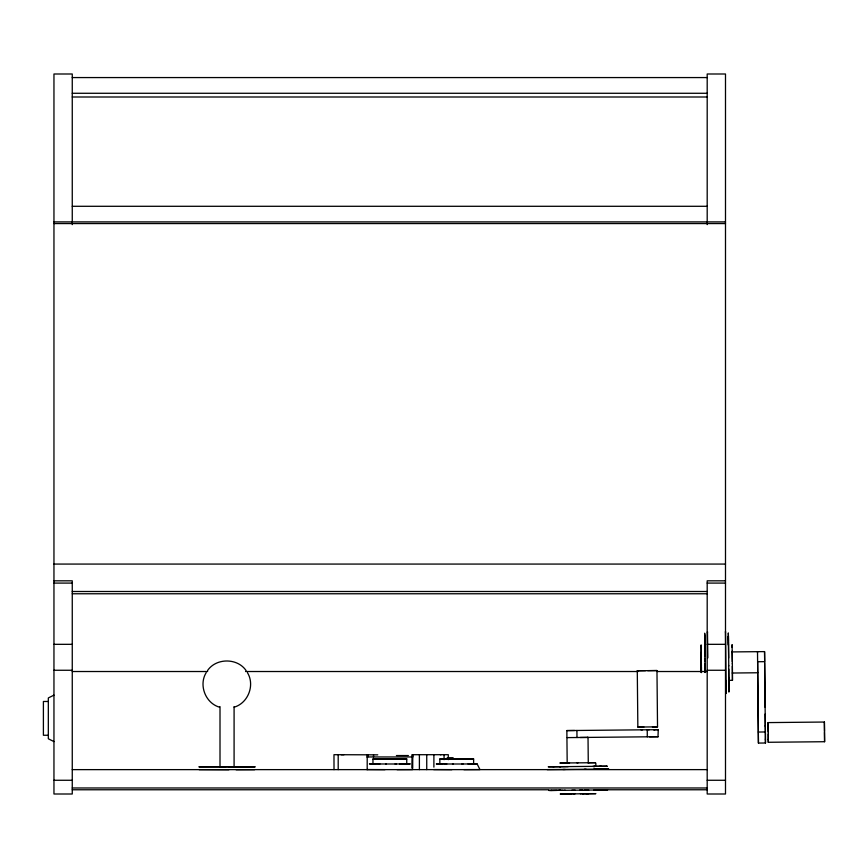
<?xml version="1.0" encoding="UTF-8"?>
<svg xmlns="http://www.w3.org/2000/svg" width="868" height="868" viewBox="0 0 868 868"><rect width="100%" height="100%" fill="white"/><g stroke="black" fill="none" stroke-linecap="round" stroke-linejoin="round"><path stroke-width="1.3" d="M419.396 769.623L419.396 754.704M426.741 769.634L426.741 754.704M433.891 767.138L433.891 754.704M444.069 759.674L444.069 754.704M448.289 759.674L448.289 754.693L412.289 754.704L412.257 768.343L412.441 754.704M453.074 758.871L453.074 757.71L447.215 757.71M704.697 642.96L704.675 633.184L704.773 644.815L704.773 643.351M728.393 636.678L728.328 632.946L728.491 643.665M732.158 652.074L732.169 651.217L732.288 659.268M757.514 652.345L757.514 651.673L758.437 743.073L765.478 743.008L764.556 651.608L732.039 651.922M732.256 673.025L757.731 672.765L757.666 662.827M412.712 768.343L412.723 754.704M704.783 645.477L704.794 644.891L704.968 656.338M728.436 645.195L728.404 636.287L728.426 637.069M707.463 632.425L707.474 631.741L707.843 657.879M704.664 634.866L704.718 645.358M725.485 632.175L725.496 631.568L726.082 686.056L726.039 682.715M765.294 725.756L765.392 732.136M768.115 725.724L768.093 722.599L824.394 722.035L824.6 741.717L768.288 742.281L768.234 739.362M768.082 722.588L768.093 726.19M768.288 742.281L768.18 728.957M728.719 665.496L728.805 680.371L732.462 680.338L732.353 663.597M206.193 672.635C198.512 685.036 205.434 703.102 219.452 707.17M207.55 670.541C216.154 657.814 237.463 657.814 246.067 670.541M53.957 695.138L48.326 697.948L48.326 738.776L53.957 741.597M234.165 707.17C248.183 703.102 255.116 685.036 247.423 672.635M220.005 706.606L220.005 766.835L224.877 766.824M228.512 766.824L234.089 766.835L234.089 706.606M376.18 763.959L372.958 763.927L372.958 759.001L404.477 759.033M395.07 763.981L406.745 763.927L406.745 759.001L393.367 758.957M443.06 763.97L439.837 763.938L439.837 759.012L473.624 759.012L473.624 763.938L461.95 763.992M372.958 763.927L373.782 763.916M439.837 763.938L440.662 763.927M366.752 769.558L385.023 769.634M463.903 769.634L479.961 769.569L477.14 763.938L472.159 763.959M433.631 769.569L451.902 769.645M199.13 769.645L228.892 769.742M441.063 754.704L440.293 754.704M254.66 769.666L236.096 769.732M412.571 769.58L397.023 769.634M637.286 670.747L656.967 670.552L657.532 726.863L637.85 727.058L637.286 670.747L645.532 670.66M656.967 670.552L647.702 670.649M637.85 727.058L640.985 727.026M567.184 763.091L566.858 730.574L574.616 730.498M657.998 736.715L658.259 729.673L648.331 729.771M588.276 762.885L588.027 737.409L580.269 737.485M592.92 766.368C595.448 768.592 597.824 761.572 593.745 762.701L576.981 762.864M547.155 769.623L586.128 769.265M563.006 790.314L558.601 790.347M641.007 729.836L642.515 729.825M588.797 762.744L587.896 762.744M606.743 766.227L607.329 766.216L593.256 766.368M548.804 790.455L551.657 790.412M588.33 793.721L582.461 793.775M653.637 729.717L654.743 729.706L653.973 729.706M567.26 737.616L658.324 736.704M657.662 736.715L649.492 736.802M567.325 762.95L566.5 762.961L569.549 762.939M560.446 766.683L559.903 766.683L560.544 766.683M606.396 766.227L548.229 766.802L568.193 766.618M593.81 769.167L594.547 769.167M579.574 790.162L582.851 790.13M588.754 790.064L584.598 790.108M593.929 790.01L598.898 789.945M568.453 793.916L567.477 793.927L571.708 793.884M572.934 793.873L574.996 793.851M757.655 661.731L764.697 661.655L764.567 651.727M643.882 727.004L640.66 727.026M653.843 726.896L657.521 726.863M652.432 726.917L654.722 726.885L653.94 726.896M649.221 729.76L566.869 730.574M654.32 729.706L658.259 729.673M758.361 732.039L765.402 731.963M578.012 762.853L559.882 763.026L566.327 762.961M588.83 762.733L595.567 762.668M553.166 766.759L553.86 766.759M599.723 766.292L601.209 766.281M595.014 769.156C593.994 769.178 596.381 769.146 600.179 769.113M584.381 769.265L608.761 769.015L599.452 769.102M551.43 790.423L575.202 790.195M550.42 790.433L560.62 790.325M571.86 790.238L607.557 789.869L598.399 789.945M566.782 793.938L560.185 794.003L595.893 793.645L586.15 793.732M580.432 793.797L581.072 793.786M582.775 793.775L583.665 793.764L582.2 793.775M587.31 737.409L588.016 737.409M594.428 769.167L595.405 769.156M562.898 769.482L565.285 769.46M549.444 790.444L557.104 790.379M559.61 790.336L560.337 790.336M564.102 790.303L565.361 790.292M472.159 759.033L473.624 759.012M405.28 763.948L410.26 763.927L406.365 763.894M594.981 766.335L595.611 766.335M471.357 759.044L439.837 759.012M373.338 763.894L369.432 763.927L379.924 763.97M404.477 763.959L399.779 763.97M440.217 763.905L436.311 763.938L446.803 763.981M471.357 763.97L468.036 763.981M231.756 766.856L229.228 766.856M72.261 77.567L707.192 77.567M72.261 93.277L707.192 93.277M72.261 96.999L707.192 96.999M72.261 206.291L707.192 206.291M53.957 221.893L725.496 221.893M53.957 223.564L725.496 223.564M53.957 564.07L725.496 564.07M53.957 580.822L72.261 580.822L72.261 794.003L53.957 794.003L53.957 73.997L72.261 73.997L72.261 224.617M725.496 580.822L707.192 580.822L707.192 794.003L725.496 794.003L725.496 73.997L707.192 73.997L707.192 224.617M53.957 583.09L72.261 583.09M707.192 583.09L725.496 583.09M72.261 591.499L707.192 591.499M72.261 593.766L707.192 593.766M53.957 644.327L72.261 644.327M707.192 644.327L725.496 644.327M53.957 670.259L72.261 670.259M707.192 670.259L725.496 670.259M72.261 671.517L207.636 671.517M245.546 671.517L638.154 671.517M657.098 671.517L707.192 671.517M48.326 701.474L43.4 701.474L43.4 735.261L48.326 735.261M341.157 754.704L343.967 754.704M334.017 769.634L333.974 754.693L377.764 754.845M396.416 755.551L408.383 755.551M412.723 756.82L412.289 754.704M366.882 756.961L412.691 756.961M393.367 759.055L372.958 759.001M385.609 763.992L396.155 763.992M452.488 764.003L463.035 764.003M228.892 766.759L198.891 766.835L255.203 766.835L232.537 766.921M72.261 769.634L707.192 769.623M53.957 780.267L72.261 780.267M707.192 780.267L725.496 780.267M72.261 787.981L707.192 787.981M72.261 789.771L548.793 789.771M594.83 789.771L707.192 789.771M386.336 763.981L377.851 763.981M444.731 763.992L453.215 763.992M225.582 766.856L220.049 766.845M473.244 763.905L477.14 763.938M232.743 766.824L234.089 766.835M405.28 758.979L406.745 759.001M768.245 739.308L768.245 735.663M765.435 739.341L765.424 735.695M824.405 722.035L824.524 731.409M824.589 741.717L824.47 732.332M765.478 742.997L765.402 739.059M758.437 743.073L757.688 672.179M732.451 680.317L732.353 666.223M728.794 680.349L728.751 669.098M705.076 664.313L705.12 672.483L705.066 661.21M704.686 635.17L704.762 642.667M728.426 637.318L728.469 641.105M728.925 686.61L728.914 692.067L728.708 679.622M768.169 728.632L768.115 725.398L768.191 730.292M728.523 644.154L728.762 665.919M725.898 680.469L726.115 693.51L726.028 680.924M704.849 642.971L705.011 659.951M705.131 671.81L705.141 672.494M701.311 665.181L701.366 668.393L701.257 657.152L701.322 661.785M701.355 672.516L701.301 663.781M768.202 730.943L768.213 731.974M732.321 659.864L732.342 661.731M728.436 641.593L728.458 644.099M728.881 682.27L728.816 677.485L728.816 679.449M728.849 682.758L728.914 687.575L728.881 680.143L728.914 686.23M728.643 658.063L728.491 644.414M726.06 682.367L726.049 681.174M705.033 658.128L705.022 661.817M701.333 662.512L701.138 644.924L701.398 665.582M701.29 663.043L701.279 665.572M701.322 660.44L701.214 652.269L701.246 659.658M701.311 666.19L701.387 672.483L701.387 666.939M768.234 734.024L768.245 735.033M765.413 733.069L765.435 735.25M764.632 662.642L765.077 707.268M765.142 714.028L765.272 726.19M732.332 663.933L732.104 644.631L732.093 647.376M705.141 670.226L705.163 671.886M705.044 663.684L705.152 670.4M701.366 664.834L701.463 672.526M647.224 729.782L647.289 736.823M576.916 730.487L576.981 737.518M728.36 644.881L728.317 636.754M373.533 754.845L373.533 756.961M367.902 754.845L367.902 756.961M367.197 754.704L367.197 769.623M338.195 754.704L338.195 769.634"/></g></svg>
